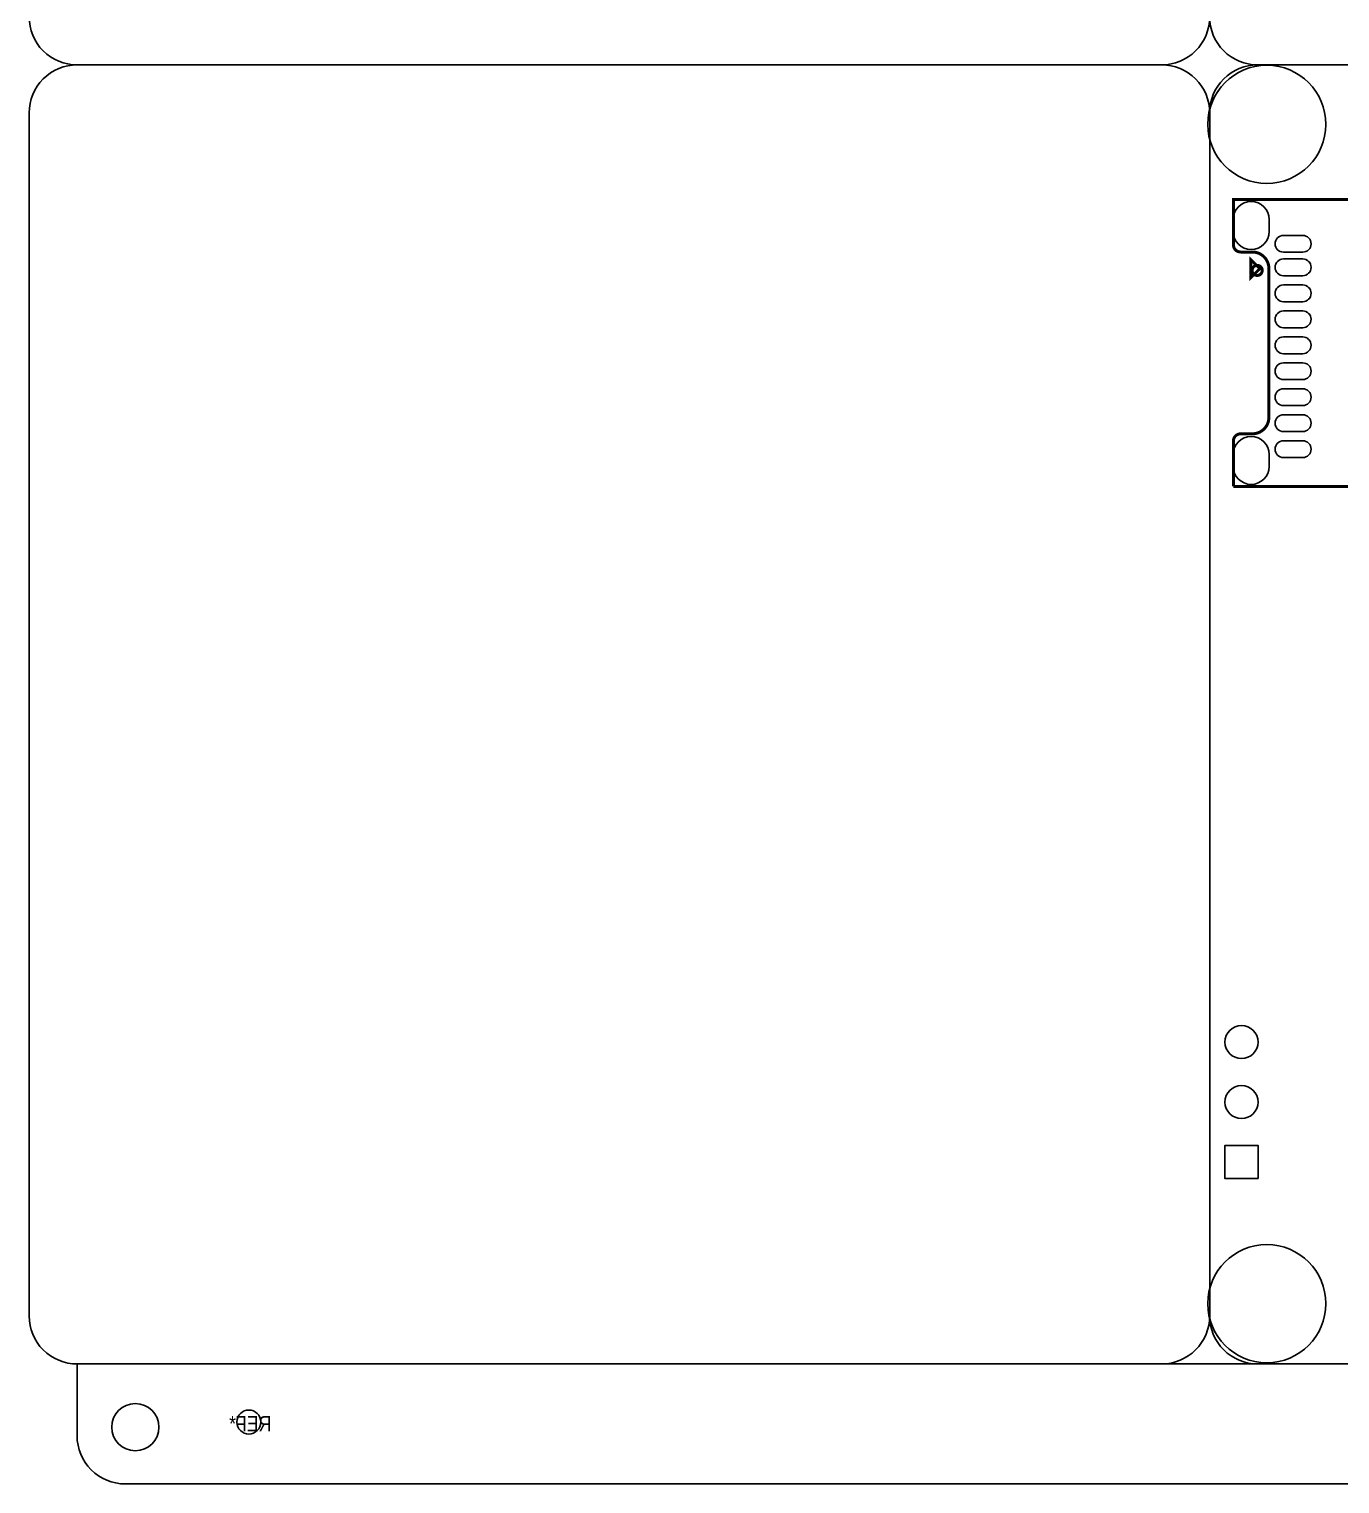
# Model space of a CAD drawing. Extents: x 0 to 107, y 0 to 124.
# Drawn here: x 0 to 55.5, y 0 to 61.6 of the extents above; entities that cross this region are included whole.
import ezdxf

# ---------------------------------------------------------------- set-up
doc = ezdxf.new("R2010")
doc.units = 0
for name, color, linetype in [('BG_OUTLINE', 254, 'CONTINUOUS'), ('BG_SILKSCREEN_BOTTOM', 85, 'CONTINUOUS'), ('PG_SILKSCREEN_BOTTOM', 1, 'CONTINUOUS'), ('PIN_BOTTOM', 1, 'CONTINUOUS'), ('RD_SILKSCREEN_BOTTOM', 142, 'CONTINUOUS')]:
    doc.layers.add(name, color=color, linetype=linetype)

msp = doc.modelspace()

# ---------------------------------------------------------------- linework, layer by layer
at = {"layer": 'BG_OUTLINE'}
for points in [[(49.982882, 62.123066, 0.414214), (52.014882, 60.091066), (97.933764, 60.091066, 0.414214), (99.965764, 62.123066), (99.965764, 113.070132, 0.414214), (97.933764, 115.102132), (2.032, 115.102132), (2.032, 118.150132, -0.414214), (4.064, 120.182132), (95.901764, 120.182132, -0.414214), (97.933764, 118.150132), (97.933764, 115.102132)], [(0, 62.123066), (0, 113.070132, -0.414214), (2.032, 115.102132), (47.950882, 115.102132, -0.414214), (49.982882, 113.070132), (49.982882, 62.123066, -0.414214), (47.950882, 60.091066), (2.032, 60.091066, -0.414214), (0, 62.123066)], [(0, 7.112), (0, 58.059066, -0.414214), (2.032, 60.091066), (47.950882, 60.091066, -0.414214), (49.982882, 58.059066), (49.982882, 7.112, -0.414214), (47.950882, 5.08), (2.032, 5.08, -0.414214), (0, 7.112)], [(49.982882, 7.112), (49.982882, 58.059066, -0.414214), (52.014882, 60.091066), (97.933764, 60.091066, -0.414214), (99.965764, 58.059066), (99.965764, 7.112, -0.414214), (97.933764, 5.08), (2.032, 5.08), (2.032, 2.032, 0.414214), (4.064, 0), (95.901764, 0, 0.414214), (97.933764, 2.032), (97.933764, 5.08)], [(99.965764, 7.112, -0.414214), (97.933764, 5.08), (52.014882, 5.08, -0.414214), (49.982882, 7.112)]]:
    msp.add_lwpolyline(points, format="xyb", dxfattribs=at)
at = {"layer": 'BG_SILKSCREEN_BOTTOM', "const_width": 0.127}
msp.add_lwpolyline([(52.207668, 51.387756, 0.999827), (51.780186, 51.38801, 1.000173), (52.207668, 51.387756)], format="xyb", dxfattribs=at)
at = {"layer": 'PG_SILKSCREEN_BOTTOM', "const_width": 0.127}
msp.add_lwpolyline([(50.990246, 42.243248), (62.64021, 42.243248), (62.64021, 54.393084), (50.990246, 54.393084), (50.990246, 52.468272, 0.414368), (51.29022, 52.168044), (51.790092, 52.168044, -0.414182), (52.490116, 51.468274), (52.490116, 45.168058, -0.414182), (51.790092, 44.468288), (51.29022, 44.468288, 0.414368), (50.990246, 44.16806), (50.990246, 42.243248)], format="xyb", dxfattribs=at)
msp.add_lwpolyline([(52.105814, 51.463448), (51.724814, 51.082448), (51.724814, 51.844448), (52.105814, 51.463448)], dxfattribs=at)
at = {"layer": 'PG_SILKSCREEN_BOTTOM'}
msp.add_lwpolyline([(52.105814, 51.463448), (51.724814, 51.082448), (51.724814, 51.844448)], close=True, dxfattribs=at)
at = {"layer": 'PIN_BOTTOM'}
for points in [[(52.502308, 53.039264), (52.502308, 53.547264, 1), (50.978308, 53.547264), (50.978308, 53.039264, 1)], [(53.92166, 52.873656), (53.10886, 52.873656, 1), (53.10886, 52.162456), (53.92166, 52.162456, 1)], [(53.92166, 51.873658), (53.10886, 51.873658, 1), (53.10886, 51.162458), (53.92166, 51.162458, 1)], [(53.92166, 50.773838), (53.10886, 50.773838, 1), (53.10886, 50.062638), (53.92166, 50.062638, 1)], [(53.92166, 49.673764), (53.10886, 49.673764, 1), (53.10886, 48.962564), (53.92166, 48.962564, 1)], [(53.92166, 48.57369), (53.10886, 48.57369, 1), (53.10886, 47.86249), (53.92166, 47.86249, 1)], [(53.92166, 47.47387), (53.10886, 47.47387, 1), (53.10886, 46.76267), (53.92166, 46.76267, 1)], [(53.92166, 46.373796), (53.10886, 46.373796, 1), (53.10886, 45.662596), (53.92166, 45.662596, 1)], [(53.92166, 45.273722), (53.10886, 45.273722, 1), (53.10886, 44.562522), (53.92166, 44.562522, 1)], [(52.502308, 43.089068), (52.502308, 43.597068, 1), (50.978308, 43.597068), (50.978308, 43.089068, 1)], [(53.92166, 44.173648), (53.10886, 44.173648, 1), (53.10886, 43.462448), (53.92166, 43.462448, 1)]]:
    msp.add_lwpolyline(points, format="xyb", close=True, dxfattribs=at)
msp.add_lwpolyline([(52.030884, 12.930632), (50.630836, 12.930632), (50.630836, 14.33068), (52.030884, 14.33068)], close=True, dxfattribs=at)
for centre, radius in [((52.400962, 57.57418), 2.499995), ((51.33086, 18.710656), 0.700024), ((51.33086, 16.170656), 0.700024), ((52.400962, 7.63397), 2.499995), ((4.496562, 2.403602), 0.999998), ((9.30275, 2.620518), 0.508)]:
    msp.add_circle(centre, radius, dxfattribs=at)

# ---------------------------------------------------------------- texts
at = {"layer": 'RD_SILKSCREEN_BOTTOM', "text_generation_flag": 2, "width": 0.873016}
msp.add_text('REF*', height=0.64008, dxfattribs=at).set_placement((10.25525, 2.231136))

doc.saveas('drawing.dxf')
